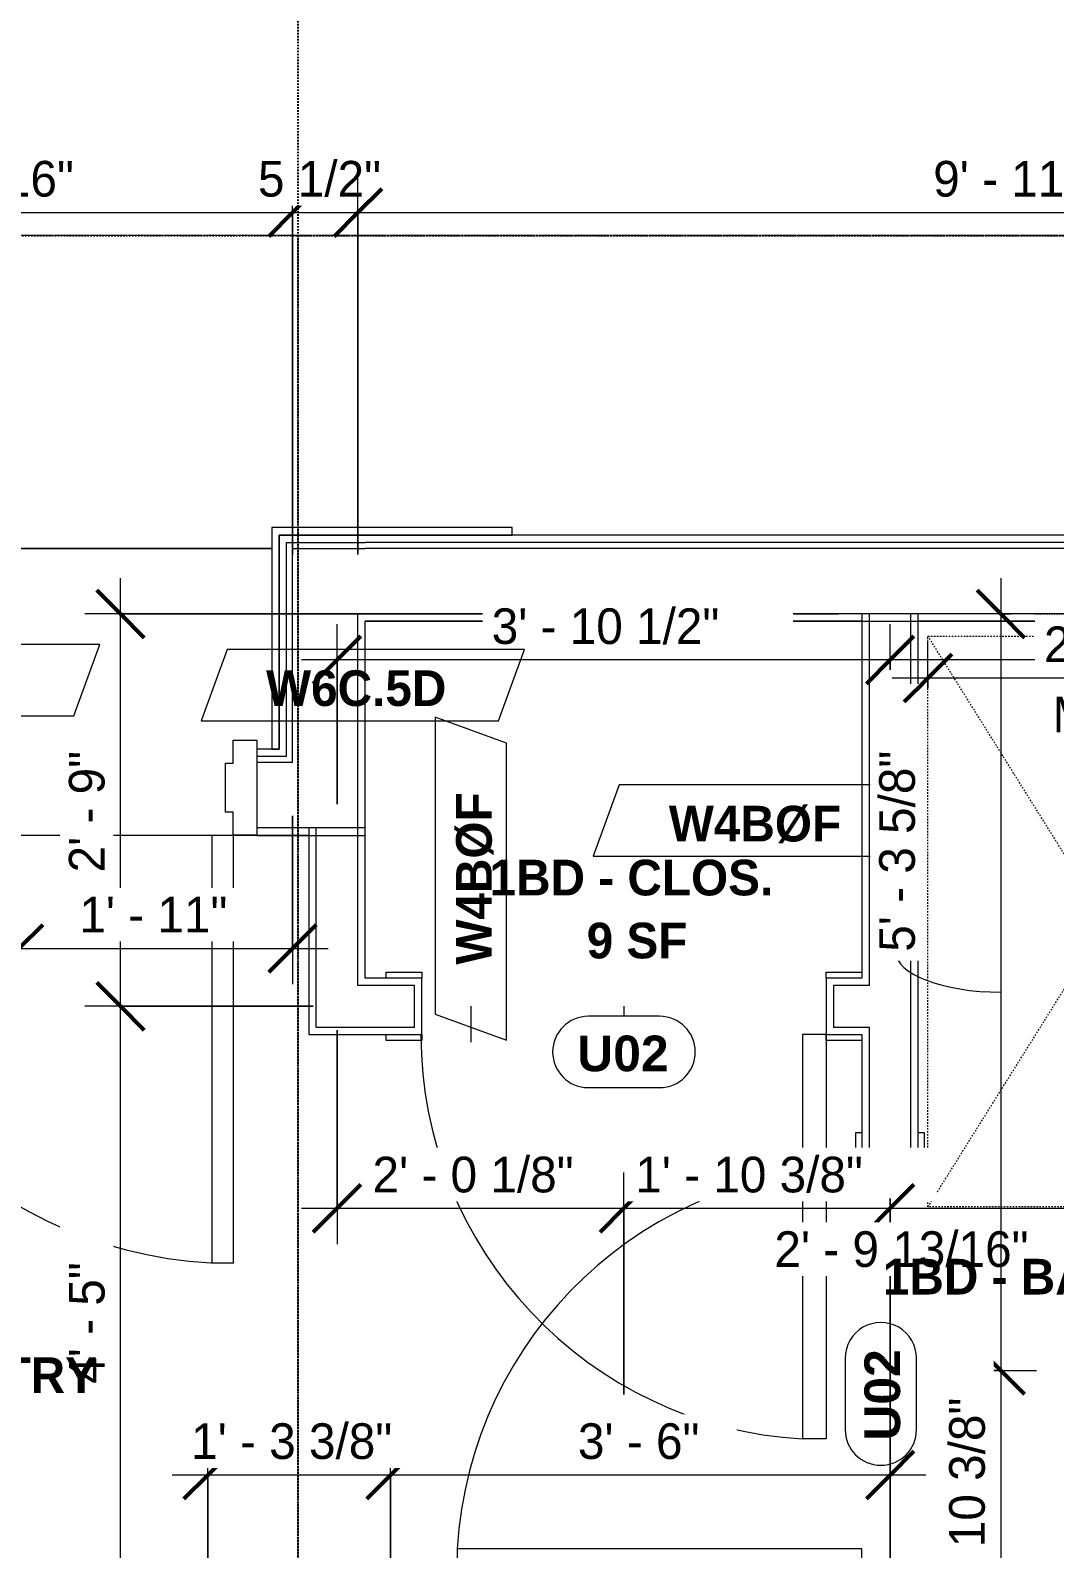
# Model space of a CAD drawing. Header units: inches. Extents: x -4058 to -1781, y 9814 to 12264.
# Drawn here: x -3065.6 to -2979.5, y 11562.6 to 11690.3 of the extents above; entities that cross this region are included whole.
import ezdxf

# ---------------------------------------------------------------- set-up
doc = ezdxf.new("R2010")
doc.units = ezdxf.units.IN
doc.header["$MEASUREMENT"] = 0
for name, pattern in [('Aligning Line 1_8_', [0.25, 0.125, -0.125]), ('Dash', [0.25, 0.125, -0.125]), ('Dash 3_32_', [0.1875, 0.09375, -0.09375]), ('Dash_2_', [0.25, 0.125, -0.125])]:
    doc.linetypes.add(name, pattern=pattern)
for name, color, linetype, lineweight in [('0-1', 7, 'Continuous', 5), ('0-3', 8, 'Continuous', 9), ('A-ANNO-DIMS', 211, 'Continuous', 9), ('A-ANNO-DIMS-32', 211, 'Continuous', 9), ('A-AREA-IDEN', 2, 'Continuous', 9), ('A-DETL-1', 90, 'Dash 3_32_', 9), ('A-DOOR-1', 7, 'Continuous', 9), ('A-DOOR-2', 31, 'Continuous', 9), ('A-DOOR-FRAM-1', 7, 'Continuous', 9), ('A-DOOR-IDEN', 31, 'Continuous', 9), ('A-FLOR-1', 7, 'Continuous', 9), ('A-FLOR-2', 192, 'Continuous', 9), ('A-GENM', 5, 'Continuous', 9), ('A-GENM-2', 147, 'Dash', 9), ('A-WALL-1', 7, 'Continuous', 9), ('A-WALL-2', 113, 'Continuous', 9), ('A-WALL-IDEN', 211, 'Continuous', 9), ('G-ANNO-SYMB', 111, 'Aligning Line 1_8_', 9), ('I-WALL-3', 7, 'Continuous', 9)]:
    doc.layers.add(name, color=color, linetype=linetype, lineweight=lineweight)
doc.layers.add('0-4', color=250, linetype='Dash_2_')
doc.styles.add('Arial_B', font='arialbd.ttf', dxfattribs={"height": 3})
doc.styles.add('Century Gothic', font='ufonts.com_century-gothic.ttf', dxfattribs={"height": 3})
doc.styles.add('Century Gothic_B', font='GOTHICB.TTF', dxfattribs={"height": 3})
doc.dimstyles.new('THE_DIMENSION_STRING', dxfattribs={"dimscale": 12, "dimtxt": 3.132505, "dimasz": 0.333333, "dimexe": 0.25, "dimexo": 0.166667, "dimgap": 0.041667, "dimtad": 1, "dimdec": 4, "dimrnd": 0.0625, "dimzin": 3, "dimdsep": 46, "dimlunit": 4, "dimtxsty": 'Century Gothic', "dimblk1": 'OBLIQUE', "dimblk2": 'OBLIQUE', "dimsah": 1, "dimcen": 0.09, "dimdle": 0.25, "dimazin": 0, "dimtfac": 1, "dimtdec": 4, "dimtix": 1, "dimtmove": 0, "dimatfit": 3, "dimfxl": 1, "dimtvp": 1, "dimtfill": 1, "dimfrac": 2, "dimtolj": 1, "dimtzin": 0, "dimarcsym": 2})
doc.dimstyles.new('THE_DIMENSION_STRING_1', dxfattribs={"dimscale": 12, "dimtxt": 3.132505, "dimasz": 0.333333, "dimexe": 0.25, "dimexo": 0.166667, "dimgap": 0.041667, "dimtad": 1, "dimdec": 4, "dimrnd": 0.0625, "dimzin": 3, "dimdsep": 46, "dimlunit": 4, "dimtxsty": 'Century Gothic', "dimblk1": 'OBLIQUE', "dimblk2": 'OBLIQUE', "dimsah": 1, "dimcen": 0.09, "dimdle": 0.25, "dimazin": 0, "dimtfac": 1, "dimtdec": 4, "dimtix": 1, "dimtmove": 1, "dimatfit": 3, "dimfxl": 1, "dimtvp": 1, "dimtfill": 1, "dimfrac": 2, "dimtolj": 1, "dimtzin": 0, "dimarcsym": 2})
doc.dimstyles.new('THE_DIMENSION_STRING_2', dxfattribs={"dimscale": 12, "dimtxt": 3.132505, "dimasz": 0.333333, "dimexe": 0.25, "dimexo": 0.166667, "dimgap": 0.041667, "dimtad": 1, "dimdec": 4, "dimrnd": 0.0625, "dimzin": 3, "dimdsep": 46, "dimlunit": 4, "dimtxsty": 'Century Gothic', "dimblk1": 'OBLIQUE', "dimblk2": 'OBLIQUE', "dimsah": 1, "dimcen": 0.09, "dimdle": 0.25, "dimazin": 0, "dimtfac": 1, "dimtdec": 4, "dimtix": 1, "dimtmove": 0, "dimatfit": 3, "dimfxl": 1, "dimtvp": 1, "dimtfill": 1, "dimfrac": 2, "dimtolj": 1, "dimtzin": 0, "dimarcsym": 2})
doc.dimstyles.new('THE_DIMENSION_STRING_3', dxfattribs={"dimscale": 12, "dimtxt": 3.132505, "dimasz": 0.333333, "dimexe": 0.25, "dimexo": 0.166667, "dimgap": 0.041667, "dimtad": 1, "dimdec": 4, "dimrnd": 0.0625, "dimzin": 3, "dimdsep": 46, "dimlunit": 4, "dimtxsty": 'Century Gothic', "dimblk1": 'OBLIQUE', "dimblk2": 'OBLIQUE', "dimsah": 1, "dimcen": 0.09, "dimdle": 0.25, "dimazin": 0, "dimtfac": 1, "dimtdec": 4, "dimtix": 1, "dimtmove": 0, "dimatfit": 3, "dimfxl": 1, "dimtvp": 1, "dimtfill": 1, "dimfrac": 2, "dimtolj": 1, "dimtzin": 0, "dimarcsym": 2})
doc.dimstyles.new('THE_DIMENSION_STRING_4', dxfattribs={"dimscale": 12, "dimtxt": 3.132505, "dimasz": 0.333333, "dimexe": 0.25, "dimexo": 0.166667, "dimgap": 0.041667, "dimtad": 1, "dimdec": 4, "dimrnd": 0.0625, "dimzin": 3, "dimdsep": 46, "dimlunit": 4, "dimtxsty": 'Century Gothic', "dimblk1": 'OBLIQUE', "dimblk2": 'OBLIQUE', "dimsah": 1, "dimcen": 0.09, "dimdle": 0.25, "dimazin": 0, "dimtfac": 1, "dimtdec": 4, "dimtix": 1, "dimtmove": 0, "dimatfit": 3, "dimfxl": 1, "dimtvp": 1, "dimtfill": 1, "dimfrac": 2, "dimtolj": 1, "dimtzin": 0, "dimarcsym": 2})
doc.dimstyles.new('THE_DIMENSION_STRING_5', dxfattribs={"dimscale": 12, "dimtxt": 3.132505, "dimasz": 0.333333, "dimexe": 0.25, "dimexo": 0.166667, "dimgap": 0.041667, "dimtad": 1, "dimdec": 4, "dimrnd": 0.0625, "dimzin": 3, "dimdsep": 46, "dimlunit": 4, "dimtxsty": 'Century Gothic', "dimblk1": 'OBLIQUE', "dimblk2": 'OBLIQUE', "dimsah": 1, "dimcen": 0.09, "dimdle": 0.25, "dimazin": 0, "dimtfac": 1, "dimtdec": 4, "dimtix": 1, "dimtmove": 0, "dimatfit": 3, "dimfxl": 1, "dimtvp": 1, "dimtfill": 1, "dimfrac": 2, "dimtolj": 1, "dimtzin": 0, "dimarcsym": 2})

# ---------------------------------------------------------------- blocks, each defined once
blk = doc.blocks.new('CTR - 1st Phase - Shell_rvt-1-UNIT PLANS - 2ND FLOOR')
at = {"layer": 'A-FLOR-1'}
for p, q in [((-3045.32, 11646.74), (-3101.24, 11646.74)), ((-3101.24, 11646.74), (-3045.32, 11646.74))]:
    blk.add_line(p, q, dxfattribs=at)
blk = doc.blocks.new('HOLLOW METAL - UNIT DOOR-2191977-UNIT PLANS - 2ND FLOOR')
at = {"layer": 'A-DOOR-1'}
for p, q in [((16.25, -3.875), (18, -3.875)), ((16.25, -39.875), (16.25, -3.875)), ((18, -3.875), (18, -39.875)), ((18, -39.875), (16.25, -39.875))]:
    blk.add_line(p, q, dxfattribs=at)
blk.add_arc((18, -3.875), 36, 180, 270, dxfattribs=at)
at = {"layer": 'A-DOOR-FRAM-1'}
for p, q in [((-20, 4.125), (-18, 4.125)), ((-20, -3.875), (-20, 4.125)), ((-18, 4.125), (-18, 2.1875)), ((18, 4.125), (20, 4.125)), ((18, 2.1875), (18, 4.125)), ((20, 4.125), (20, -3.875)), ((-18, 2.1875), (-17.375, 2.1875)), ((-17.375, 2.1875), (-17.375, -1.9375)), ((17.375, 2.1875), (18, 2.1875)), ((17.375, -1.9375), (17.375, 2.1875)), ((-18, -1.9375), (-18, -3.875)), ((-17.375, -1.9375), (-18, -1.9375)), ((18, -1.9375), (17.375, -1.9375)), ((18, -3.875), (18, -1.9375)), ((-18, -3.875), (-20, -3.875)), ((20, -3.875), (18, -3.875))]:
    blk.add_line(p, q, dxfattribs=at)
blk = doc.blocks.new('CTR - 1st Phase - Common Walls_rvt-1-UNIT PLANS - 2ND FLOOR')
at = {"layer": 'A-WALL-1'}
for p, q in [((-3044.07, 11647.24), (-3043.57, 11647.24)), ((-3044.07, 11629.24), (-3044.07, 11647.24)), ((-3043.57, 11647.24), (-3037.45, 11647.24)), ((-3043.57, 11646.74), (-3038.07, 11646.74)), ((-3043.57, 11628.74), (-3043.57, 11646.74)), ((-3038.07, 11646.74), (-3037.45, 11646.74)), ((-2784.7, 11647.24), (-3037.45, 11647.24)), ((-2784.7, 11646.74), (-3037.45, 11646.74)), ((-3038.07, 11641.24), (-3037.45, 11641.24)), ((-3038.07, 11623.24), (-3038.07, 11641.24)), ((-2920.14, 11641.24), (-3037.45, 11641.24)), ((-3044.7, 11629.24), (-3046.57, 11629.24)), ((-3044.07, 11629.24), (-3044.7, 11629.24)), ((-3044.7, 11628.74), (-3046.57, 11628.74)), ((-3044.07, 11628.74), (-3044.7, 11628.74)), ((-3043.57, 11628.74), (-3044.07, 11628.74)), ((-3044.7, 11623.24), (-3046.57, 11623.24)), ((-3043.57, 11623.24), (-3044.7, 11623.24)), ((-3038.07, 11623.24), (-3043.57, 11623.24))]:
    blk.add_line(p, q, dxfattribs=at)
at = {"layer": 'I-WALL-3'}
for p, q in [((-3045.32, 11648.49), (-3045.32, 11629.86)), ((-3044.7, 11648.49), (-3045.32, 11648.49)), ((-3025.11, 11648.49), (-3044.7, 11648.49)), ((-3025.11, 11647.86), (-3025.11, 11648.49)), ((-3044.7, 11647.86), (-3044.7, 11629.86)), ((-3044.07, 11647.86), (-3044.7, 11647.86)), ((-3044.7, 11647.86), (-3025.11, 11647.86)), ((-3044.7, 11629.86), (-3044.7, 11647.86)), ((-3037.45, 11647.86), (-3044.07, 11647.86)), ((-2784.7, 11647.86), (-3037.45, 11647.86)), ((-3037.45, 11640.61), (-2920.76, 11640.61)), ((-3037.45, 11622.61), (-3037.45, 11640.61)), ((-3044.7, 11629.86), (-3046.57, 11629.86)), ((-3045.32, 11629.86), (-3044.7, 11629.86)), ((-3046.57, 11622.61), (-3044.7, 11622.61)), ((-3044.7, 11622.61), (-3038.07, 11622.61)), ((-3038.07, 11622.61), (-3037.45, 11622.61))]:
    blk.add_line(p, q, dxfattribs=at)
at = {"layer": '0-3'}
blk.add_blockref('HOLLOW METAL - UNIT DOOR-2191977-UNIT PLANS - 2ND FLOOR', (-3066.57, 11626.49), dxfattribs=at)
blk = doc.blocks.new('SWING - SINGLE - FLUSH - SWING - FLUSH - 2-10 x 6-8 - PRIVACY-4202132-UNIT PLANS - 2ND FLOOR')
at = {"layer": 'A-DOOR-2'}
for p, q in [((-20, 2.37), (-20, 2.87)), ((-20, 2.87), (-17, 2.87)), ((-17, 2.87), (-17, 2.37)), ((17, 2.37), (17, 2.87)), ((17, 2.87), (20, 2.87)), ((20, 2.87), (20, 2.37)), ((-17, 2.37), (-20, 2.37)), ((20, 2.37), (17, 2.37)), ((-20, -2.38), (-17, -2.38)), ((-20, -2.88), (-20, -2.38)), ((-17, -2.38), (-17, -2.88)), ((15, -2.38), (15, -36.38)), ((17, -2.38), (15, -2.38)), ((17, -2.38), (17, -36.38)), ((17, -2.38), (20, -2.38)), ((17, -2.88), (17, -2.38)), ((20, -2.38), (20, -2.88)), ((-17, -2.88), (-20, -2.88)), ((20, -2.88), (17, -2.88)), ((17, -36.38), (15, -36.38))]:
    blk.add_line(p, q, dxfattribs=at)
blk.add_arc((17, -2.38), 34.07, 180, 266.6343, dxfattribs=at)
blk = doc.blocks.new('SWING - SINGLE - FLUSH - SWING - FLUSH - 2-10 x 6-8 - PRIVACY-4202130-UNIT PLANS - 2ND FLOOR')
at = {"layer": 'A-DOOR-2'}
for p, q in [((-20, 2.37), (-20, 2.87)), ((-20, 2.87), (-17, 2.87)), ((-17, 2.87), (-17, 2.37)), ((17, 2.37), (17, 2.87)), ((17, 2.87), (20, 2.87)), ((20, 2.87), (20, 2.37)), ((-17, 2.37), (-20, 2.37)), ((20, 2.37), (17, 2.37)), ((-20, -2.38), (-17, -2.38)), ((-20, -2.88), (-20, -2.38)), ((-17, -2.38), (-17, -2.88)), ((15, -2.38), (15, -36.38)), ((17, -2.38), (15, -2.38)), ((17, -2.38), (17, -36.38)), ((17, -2.38), (20, -2.38)), ((17, -2.88), (17, -2.38)), ((20, -2.38), (20, -2.88)), ((-17, -2.88), (-20, -2.88)), ((20, -2.88), (17, -2.88)), ((17, -36.38), (15, -36.38))]:
    blk.add_line(p, q, dxfattribs=at)
blk.add_arc((17, -2.38), 34.07, 180, 266.6343, dxfattribs=at)
blk = doc.blocks.new('ADA Clearances - 30_x48_-V39-UNIT PLANS - 2ND FLOOR')
at = {"layer": 'A-GENM-2'}
for p, q in [((15, 24), (-15, -24)), ((-15, 24), (15, -24)), ((-15, 17.37), (-15, 24)), ((-15, 24), (15, 24)), ((15, 24), (15, -24)), ((-15, -24), (-15, 13)), ((15, -24), (-15, -24))]:
    blk.add_line(p, q, dxfattribs=at)
blk = doc.blocks.new('DIMBLOCK185-UNIT PLANS - 2ND FLOOR')
at = {"layer": 'A-ANNO-DIMS-32', "lineweight": 50}
for p, q in [((-3058.03, 11608.23), (-3060.03, 11610.23)), ((-3058.03, 11608.23), (-3056.03, 11606.23)), ((-3058.03, 11555.23), (-3060.03, 11557.23)), ((-3058.03, 11555.23), (-3056.03, 11553.23))]:
    blk.add_line(p, q, dxfattribs=at)
at = {"layer": 'A-ANNO-DIMS-32'}
for p, q in [((-3041.82, 11608.23), (-3061.03, 11608.23)), ((-3058.03, 11555.23), (-3058.03, 11608.23)), ((-3058.03, 11608.23), (-3041.82, 11608.23)), ((-3052.7, 11555.23), (-3061.03, 11555.23)), ((-3058.03, 11555.23), (-3052.7, 11555.23))]:
    blk.add_line(p, q, dxfattribs=at)
at = {"layer": 'A-ANNO-DIMS-32', "color": 0, "insert": (-3062.37, 11576.49), "char_height": 3, "width": 12.5897, "attachment_point": 1, "rotation": 90, "line_spacing_factor": 0.984502, "style": 'Century Gothic', "bg_fill": 3, "box_fill_scale": 1.25, "bg_fill_color": 256, "bg_fill_true_color": 13158600, "bg_fill_transparency": 0}
blk.add_mtext('4\' - 5"', dxfattribs=at)
blk = doc.blocks.new('_Oblique')
at = {"color": 0, "linetype": 'ByBlock', "lineweight": -2}
blk.add_line((-0.5, -0.5), (0.5, 0.5), dxfattribs=at)
blk = doc.blocks.new('DIMBLOCK186-UNIT PLANS - 2ND FLOOR')
at = {"layer": 'A-ANNO-DIMS-32'}
for p, q in [((-3058.03, 11608.23), (-3058.03, 11644.23)), ((-2997.7, 11641.23), (-3061.03, 11641.23)), ((-3058.03, 11641.23), (-2997.7, 11641.23)), ((-3041.82, 11608.23), (-3061.03, 11608.23)), ((-3058.03, 11608.23), (-3041.82, 11608.23))]:
    blk.add_line(p, q, dxfattribs=at)
at = {"layer": 'A-ANNO-DIMS-32', "lineweight": 50}
for p, q in [((-3058.03, 11641.23), (-3060.03, 11643.23)), ((-3058.03, 11641.23), (-3056.03, 11639.23)), ((-3058.03, 11608.23), (-3060.03, 11610.23)), ((-3058.03, 11608.23), (-3056.03, 11606.23))]:
    blk.add_line(p, q, dxfattribs=at)
at = {"layer": 'A-ANNO-DIMS-32', "color": 0, "insert": (-3062.37, 11619.49), "char_height": 3, "width": 12.5897, "attachment_point": 1, "rotation": 90, "line_spacing_factor": 0.984502, "style": 'Century Gothic', "bg_fill": 3, "box_fill_scale": 1.25, "bg_fill_color": 256, "bg_fill_true_color": 13158600, "bg_fill_transparency": 0}
blk.add_mtext('2\' - 9"', dxfattribs=at)
blk = doc.blocks.new('DIMBLOCK187-UNIT PLANS - 2ND FLOOR')
at = {"layer": 'A-ANNO-DIMS-32'}
for p, q in [((-3035.32, 11557.23), (-3035.32, 11571.81)), ((-2993.32, 11567.98), (-2993.32, 11571.81)), ((-2990.32, 11568.81), (-3035.32, 11568.81)), ((-3035.32, 11568.81), (-3035.32, 11557.23)), ((-2993.32, 11568.81), (-2993.32, 11567.98))]:
    blk.add_line(p, q, dxfattribs=at)
at = {"layer": 'A-ANNO-DIMS-32', "lineweight": 50}
for p, q in [((-3035.32, 11568.81), (-3033.32, 11570.81)), ((-2993.32, 11568.81), (-2991.32, 11570.81)), ((-3035.32, 11568.81), (-3037.32, 11566.81)), ((-2993.32, 11568.81), (-2995.32, 11566.81))]:
    blk.add_line(p, q, dxfattribs=at)
at = {"layer": 'A-ANNO-DIMS-32', "color": 0, "insert": (-3019.57, 11573.16), "char_height": 3, "width": 12.5897, "attachment_point": 1, "line_spacing_factor": 0.984502, "style": 'Century Gothic', "bg_fill": 3, "box_fill_scale": 1.25, "bg_fill_color": 256, "bg_fill_true_color": 13158600, "bg_fill_transparency": 0}
blk.add_mtext('3\' - 6"', dxfattribs=at)
blk = doc.blocks.new('DIMBLOCK188-UNIT PLANS - 2ND FLOOR')
at = {"layer": 'A-ANNO-DIMS-32'}
for p, q in [((-3050.7, 11559.61), (-3050.7, 11571.81)), ((-3035.32, 11557.23), (-3035.32, 11571.81)), ((-3035.32, 11568.81), (-3053.7, 11568.81)), ((-3050.7, 11568.81), (-3050.7, 11559.61)), ((-3035.32, 11568.81), (-3035.32, 11557.23))]:
    blk.add_line(p, q, dxfattribs=at)
at = {"layer": 'A-ANNO-DIMS-32', "lineweight": 50}
for p, q in [((-3050.7, 11568.81), (-3048.7, 11570.81)), ((-3035.32, 11568.81), (-3033.32, 11570.81)), ((-3050.7, 11568.81), (-3052.7, 11566.81)), ((-3035.32, 11568.81), (-3037.32, 11566.81))]:
    blk.add_line(p, q, dxfattribs=at)
at = {"layer": 'A-ANNO-DIMS-32', "color": 0, "insert": (-3052.09, 11573.16), "char_height": 3, "width": 21.7784, "attachment_point": 1, "line_spacing_factor": 0.984502, "style": 'Century Gothic', "bg_fill": 3, "box_fill_scale": 1.25, "bg_fill_color": 256, "bg_fill_true_color": 13158600, "bg_fill_transparency": 0}
blk.add_mtext('1\' - 3 3/8"', dxfattribs=at)
blk = doc.blocks.new('DIMBLOCK189-UNIT PLANS - 2ND FLOOR')
at = {"layer": 'A-ANNO-DIMS-32'}
for p, q in [((-2993.32, 11636.53), (-2993.32, 11640.36)), ((-2916.32, 11518.23), (-2916.32, 11640.36)), ((-2913.32, 11637.36), (-2993.32, 11637.36)), ((-2993.32, 11637.36), (-2993.32, 11636.53)), ((-2916.32, 11637.36), (-2916.32, 11518.23))]:
    blk.add_line(p, q, dxfattribs=at)
at = {"layer": 'A-ANNO-DIMS-32', "lineweight": 50}
for p, q in [((-2993.32, 11637.36), (-2991.32, 11639.36)), ((-2916.32, 11637.36), (-2914.32, 11639.36)), ((-2993.32, 11637.36), (-2995.32, 11635.36)), ((-2916.32, 11637.36), (-2918.32, 11635.36))]:
    blk.add_line(p, q, dxfattribs=at)
at = {"layer": 'A-ANNO-DIMS-32', "color": 0, "insert": (-2960.07, 11641.7), "char_height": 3, "width": 12.5897, "attachment_point": 1, "line_spacing_factor": 0.984502, "style": 'Century Gothic', "bg_fill": 3, "box_fill_scale": 1.25, "bg_fill_color": 256, "bg_fill_true_color": 13158600, "bg_fill_transparency": 0}
blk.add_mtext('6\' - 5"', dxfattribs=at)
blk = doc.blocks.new('DIMBLOCK190-UNIT PLANS - 2ND FLOOR')
at = {"layer": 'A-ANNO-DIMS-32'}
for p, q in [((-3039.82, 11625.23), (-3039.82, 11640.36)), ((-2993.32, 11636.53), (-2993.32, 11640.36)), ((-2993.32, 11637.36), (-3042.82, 11637.36)), ((-3039.82, 11637.36), (-3039.82, 11625.23)), ((-2993.32, 11637.36), (-2993.32, 11636.53))]:
    blk.add_line(p, q, dxfattribs=at)
at = {"layer": 'A-ANNO-DIMS-32', "lineweight": 50}
for p, q in [((-3039.82, 11637.36), (-3037.82, 11639.36)), ((-2993.32, 11637.36), (-2991.32, 11639.36)), ((-3039.82, 11637.36), (-3041.82, 11635.36)), ((-2993.32, 11637.36), (-2995.32, 11635.36))]:
    blk.add_line(p, q, dxfattribs=at)
at = {"layer": 'A-ANNO-DIMS-32', "color": 0, "insert": (-3026.82, 11641.7), "char_height": 3, "width": 24.5827, "attachment_point": 1, "line_spacing_factor": 0.984502, "style": 'Century Gothic', "bg_fill": 3, "box_fill_scale": 1.25, "bg_fill_color": 256, "bg_fill_true_color": 13158600, "bg_fill_transparency": 0}
blk.add_mtext('3\' - 10 1/2"', dxfattribs=at)
blk = doc.blocks.new('Wall Tag - Arch Wall-3956453-UNIT PLANS - 2ND FLOOR')
at = {"layer": 'A-WALL-IDEN'}
for p, q in [((-0.3561, 0.0937), (-0.4244, -0.0937)), ((0.4244, 0.0937), (-0.3561, 0.0937)), ((0.3561, -0.0937), (0.4244, 0.0937)), ((-0.4244, -0.0937), (0.3561, -0.0937))]:
    blk.add_line(p, q, dxfattribs=at)
blk = doc.blocks.new('DIMBLOCK307-UNIT PLANS - 2ND FLOOR')
at = {"layer": 'A-ANNO-DIMS-32'}
for p, q in [((-3039.82, 11606.23), (-3039.82, 11588.24)), ((-3039.82, 11591.24), (-3039.82, 11606.23)), ((-3015.7, 11575.59), (-3015.7, 11594.24)), ((-3042.82, 11591.24), (-3015.7, 11591.24)), ((-3015.7, 11591.24), (-3015.7, 11575.59))]:
    blk.add_line(p, q, dxfattribs=at)
at = {"layer": 'A-ANNO-DIMS-32', "lineweight": 50}
for p, q in [((-3039.82, 11591.24), (-3037.82, 11593.24)), ((-3015.7, 11591.24), (-3013.7, 11593.24)), ((-3039.82, 11591.24), (-3041.82, 11589.24)), ((-3015.7, 11591.24), (-3017.7, 11589.24))]:
    blk.add_line(p, q, dxfattribs=at)
at = {"layer": 'A-ANNO-DIMS-32', "color": 0, "insert": (-3036.84, 11595.58), "char_height": 3, "width": 21.7784, "attachment_point": 1, "line_spacing_factor": 0.984502, "style": 'Century Gothic', "bg_fill": 3, "box_fill_scale": 1.25, "bg_fill_color": 256, "bg_fill_true_color": 13158600, "bg_fill_transparency": 0}
blk.add_mtext('2\' - 0 1/8"', dxfattribs=at)
blk = doc.blocks.new('DIMBLOCK308-UNIT PLANS - 2ND FLOOR')
at = {"layer": 'A-ANNO-DIMS-32'}
for p, q in [((-3015.7, 11575.59), (-3015.7, 11594.24)), ((-2993.32, 11592.06), (-2993.32, 11588.24)), ((-2993.32, 11591.24), (-2993.32, 11592.06)), ((-3015.7, 11591.24), (-2993.32, 11591.24)), ((-3015.7, 11591.24), (-3015.7, 11575.59))]:
    blk.add_line(p, q, dxfattribs=at)
at = {"layer": 'A-ANNO-DIMS-32', "lineweight": 50}
for p, q in [((-3015.7, 11591.24), (-3013.7, 11593.24)), ((-2993.32, 11591.24), (-2991.32, 11593.24)), ((-3015.7, 11591.24), (-3017.7, 11589.24)), ((-2993.32, 11591.24), (-2995.32, 11589.24))]:
    blk.add_line(p, q, dxfattribs=at)
at = {"layer": 'A-ANNO-DIMS-32', "color": 0, "insert": (-3014.75, 11595.58), "char_height": 3, "width": 24.5827, "attachment_point": 1, "line_spacing_factor": 0.984502, "style": 'Century Gothic', "bg_fill": 3, "box_fill_scale": 1.25, "bg_fill_color": 256, "bg_fill_true_color": 13158600, "bg_fill_transparency": 0}
blk.add_mtext('1\' - 10 3/8"', dxfattribs=at)
blk = doc.blocks.new('DIMBLOCK309-UNIT PLANS - 2ND FLOOR')
at = {"layer": 'A-ANNO-DIMS-32'}
for p, q in [((-2959.51, 11599.34), (-2959.51, 11588.24)), ((-2959.51, 11591.24), (-2959.51, 11599.34)), ((-2993.32, 11592.06), (-2993.32, 11588.24)), ((-2993.32, 11591.24), (-2993.32, 11592.06)), ((-2993.32, 11591.24), (-2959.51, 11591.24))]:
    blk.add_line(p, q, dxfattribs=at)
at = {"layer": 'A-ANNO-DIMS-32', "lineweight": 50}
for p, q in [((-2993.32, 11591.24), (-2991.32, 11593.24)), ((-2959.51, 11591.24), (-2957.51, 11593.24)), ((-2993.32, 11591.24), (-2995.32, 11589.24)), ((-2959.51, 11591.24), (-2961.51, 11589.24))]:
    blk.add_line(p, q, dxfattribs=at)
at = {"layer": 'A-ANNO-DIMS-32'}
blk.add_ellipse((-2980.22, 11591.24), major_axis=(3.81, 0), ratio=0.869216, start_param=4.712389, end_param=6.283185, dxfattribs=at)
at = {"layer": 'A-ANNO-DIMS-32', "color": 0, "insert": (-3003.05, 11589.31), "char_height": 3, "width": 27.387, "attachment_point": 1, "line_spacing_factor": 0.984502, "style": 'Century Gothic', "bg_fill": 3, "box_fill_scale": 1.25, "bg_fill_color": 256, "bg_fill_true_color": 13158600, "bg_fill_transparency": 0}
blk.add_mtext('2\' - 9 13/16"', dxfattribs=at)
blk = doc.blocks.new('Door Tag - Type Mark-2601225-UNIT PLANS - 2ND FLOOR')
at = {"layer": 'A-DOOR-IDEN'}
for p, q in [((0.09375, 0.09375), (-0.09375, 0.09375)), ((-0.09375, -0.09375), (0.09375, -0.09375))]:
    blk.add_line(p, q, dxfattribs=at)
for centre, start, end in [((-0.09375, 0), 90, 270), ((0.09375, 0), 270, 90)]:
    blk.add_arc(centre, 0.09375, start, end, dxfattribs=at)
blk = doc.blocks.new('DIMBLOCK323-UNIT PLANS - 2ND FLOOR')
at = {"layer": 'A-ANNO-DIMS-32'}
for p, q in [((-2984.01, 11644.23), (-2984.01, 11577.61)), ((-2983.15, 11641.23), (-2987.01, 11641.23)), ((-2984.01, 11641.23), (-2983.15, 11641.23)), ((-2988.45, 11577.61), (-2981.01, 11577.61)), ((-2984.01, 11577.61), (-2988.45, 11577.61))]:
    blk.add_line(p, q, dxfattribs=at)
at = {"layer": 'A-ANNO-DIMS-32', "lineweight": 50}
for p, q in [((-2984.01, 11641.23), (-2986.01, 11643.23)), ((-2984.01, 11641.23), (-2982.01, 11639.23)), ((-2984.01, 11577.61), (-2986.01, 11579.61)), ((-2984.01, 11577.61), (-2982.01, 11575.61))]:
    blk.add_line(p, q, dxfattribs=at)
at = {"layer": 'A-ANNO-DIMS-32'}
blk.add_ellipse((-2984.01, 11612.82), major_axis=(8.84, 0), ratio=0.384677, start_param=3.141593, end_param=4.712389, dxfattribs=at)
at = {"layer": 'A-ANNO-DIMS-32', "color": 0, "insert": (-2994.24, 11612.82), "char_height": 3, "width": 21.7784, "attachment_point": 1, "rotation": 90, "line_spacing_factor": 0.984502, "style": 'Century Gothic', "bg_fill": 3, "box_fill_scale": 1.25, "bg_fill_color": 256, "bg_fill_true_color": 13158600, "bg_fill_transparency": 0}
blk.add_mtext('5\' - 3 5/8"', dxfattribs=at)
blk = doc.blocks.new('DIMBLOCK324-UNIT PLANS - 2ND FLOOR')
at = {"layer": 'A-ANNO-DIMS-32', "lineweight": 50}
for p, q in [((-2984.01, 11577.61), (-2986.01, 11579.61)), ((-2984.01, 11577.61), (-2982.01, 11575.61)), ((-2984.01, 11555.23), (-2986.01, 11557.23)), ((-2984.01, 11555.23), (-2982.01, 11553.23))]:
    blk.add_line(p, q, dxfattribs=at)
at = {"layer": 'A-ANNO-DIMS-32'}
for p, q in [((-2988.45, 11577.61), (-2981.01, 11577.61)), ((-2984.01, 11577.61), (-2988.45, 11577.61)), ((-2984.01, 11577.61), (-2984.01, 11555.23)), ((-2991.32, 11555.23), (-2981.01, 11555.23)), ((-2984.01, 11555.23), (-2991.32, 11555.23))]:
    blk.add_line(p, q, dxfattribs=at)
at = {"layer": 'A-ANNO-DIMS-32', "color": 0, "insert": (-2988.36, 11556.18), "char_height": 3, "width": 24.5827, "attachment_point": 1, "rotation": 90, "line_spacing_factor": 0.984502, "style": 'Century Gothic', "bg_fill": 3, "box_fill_scale": 1.25, "bg_fill_color": 256, "bg_fill_true_color": 13158600, "bg_fill_transparency": 0}
blk.add_mtext('1\' - 10 3/8"', dxfattribs=at)
blk = doc.blocks.new('DIMBLOCK852-UNIT PLANS - 2ND FLOOR')
at = {"layer": 'A-ANNO-DIMS-32'}
for p, q in [((-3102.36, 11646.24), (-3102.36, 11677.98)), ((-3043.57, 11646.24), (-3043.57, 11677.98)), ((-3102.36, 11674.98), (-3043.57, 11674.98)), ((-3102.36, 11674.98), (-3102.36, 11646.24)), ((-3043.57, 11674.98), (-3043.57, 11646.24))]:
    blk.add_line(p, q, dxfattribs=at)
at = {"layer": 'A-ANNO-DIMS-32', "lineweight": 50}
for p, q in [((-3102.36, 11674.98), (-3100.36, 11676.98)), ((-3043.57, 11674.98), (-3041.57, 11676.98)), ((-3102.36, 11674.98), (-3104.36, 11672.98)), ((-3043.57, 11674.98), (-3045.57, 11672.98))]:
    blk.add_line(p, q, dxfattribs=at)
at = {"layer": 'A-ANNO-DIMS-32', "color": 0, "insert": (-3085.55, 11679.33), "char_height": 3, "width": 30.1914, "attachment_point": 1, "line_spacing_factor": 0.984502, "style": 'Century Gothic', "bg_fill": 3, "box_fill_scale": 1.25, "bg_fill_color": 256, "bg_fill_true_color": 13158600, "bg_fill_transparency": 0}
blk.add_mtext('4\' - 10 13/16"', dxfattribs=at)
blk = doc.blocks.new('DIMBLOCK853-UNIT PLANS - 2ND FLOOR')
at = {"layer": 'A-ANNO-DIMS-32'}
for p, q in [((-3043.57, 11646.24), (-3043.57, 11677.98)), ((-3038.07, 11646.24), (-3038.07, 11677.98)), ((-3043.57, 11674.98), (-3038.07, 11674.98)), ((-3043.57, 11674.98), (-3043.57, 11646.24)), ((-3038.07, 11674.98), (-3038.07, 11646.24))]:
    blk.add_line(p, q, dxfattribs=at)
at = {"layer": 'A-ANNO-DIMS-32', "lineweight": 50}
for p, q in [((-3043.57, 11674.98), (-3041.57, 11676.98)), ((-3038.07, 11674.98), (-3036.07, 11676.98)), ((-3043.57, 11674.98), (-3045.57, 11672.98)), ((-3038.07, 11674.98), (-3040.07, 11672.98))]:
    blk.add_line(p, q, dxfattribs=at)
at = {"layer": 'A-ANNO-DIMS-32', "color": 0, "insert": (-3046.47, 11679.33), "char_height": 3, "width": 13.5444, "attachment_point": 1, "line_spacing_factor": 0.984502, "style": 'Century Gothic', "bg_fill": 3, "box_fill_scale": 1.25, "bg_fill_color": 256, "bg_fill_true_color": 13158600, "bg_fill_transparency": 0}
blk.add_mtext('5 1/2"', dxfattribs=at)
blk = doc.blocks.new('DIMBLOCK854-UNIT PLANS - 2ND FLOOR')
at = {"layer": 'A-ANNO-DIMS-32'}
for p, q in [((-3038.07, 11646.24), (-3038.07, 11677.98)), ((-2918.51, 11646.24), (-2918.51, 11677.98)), ((-3038.07, 11674.98), (-2918.51, 11674.98)), ((-3038.07, 11674.98), (-3038.07, 11646.24)), ((-2918.51, 11674.98), (-2918.51, 11646.24))]:
    blk.add_line(p, q, dxfattribs=at)
at = {"layer": 'A-ANNO-DIMS-32', "lineweight": 50}
for p, q in [((-3038.07, 11674.98), (-3036.07, 11676.98)), ((-2918.51, 11674.98), (-2916.51, 11676.98)), ((-3038.07, 11674.98), (-3040.07, 11672.98)), ((-2918.51, 11674.98), (-2920.51, 11672.98))]:
    blk.add_line(p, q, dxfattribs=at)
at = {"layer": 'A-ANNO-DIMS-32', "color": 0, "insert": (-2989.7, 11679.33), "char_height": 3, "width": 27.387, "attachment_point": 1, "line_spacing_factor": 0.984502, "style": 'Century Gothic', "bg_fill": 3, "box_fill_scale": 1.25, "bg_fill_color": 256, "bg_fill_true_color": 13158600, "bg_fill_transparency": 0}
blk.add_mtext('9\' - 11 9/16"', dxfattribs=at)
blk = doc.blocks.new('DIMBLOCK1088-UNIT PLANS - 2ND FLOOR')
at = {"layer": 'A-ANNO-DIMS-32'}
for p, q in [((-3043.57, 11624.24), (-3043.57, 11610.09)), ((-3043.57, 11613.09), (-3043.57, 11624.24)), ((-3066.57, 11613.92), (-3066.57, 11610.09)), ((-3066.57, 11613.09), (-3066.57, 11613.92)), ((-3069.57, 11613.09), (-3040.57, 11613.09))]:
    blk.add_line(p, q, dxfattribs=at)
at = {"layer": 'A-ANNO-DIMS-32', "lineweight": 50}
for p, q in [((-3066.57, 11613.09), (-3064.57, 11615.09)), ((-3043.57, 11613.09), (-3041.57, 11615.09)), ((-3066.57, 11613.09), (-3068.57, 11611.09)), ((-3043.57, 11613.09), (-3045.57, 11611.09))]:
    blk.add_line(p, q, dxfattribs=at)
at = {"layer": 'A-ANNO-DIMS-32', "color": 0, "insert": (-3061.49, 11617.44), "char_height": 3, "width": 15.394, "attachment_point": 1, "line_spacing_factor": 0.984502, "style": 'Century Gothic', "bg_fill": 3, "box_fill_scale": 1.25, "bg_fill_color": 256, "bg_fill_true_color": 13158600, "bg_fill_transparency": 0}
blk.add_mtext('1\' - 11"', dxfattribs=at)
blk = doc.blocks.new('DIMBLOCK1244-UNIT PLANS - 2ND FLOOR')
at = {"layer": 'A-ANNO-DIMS-32'}
for p, q in [((-2990.14, 11635.01), (-2990.14, 11638.84)), ((-2960.14, 11635.01), (-2960.14, 11638.84)), ((-2957.14, 11635.84), (-2993.14, 11635.84)), ((-2990.14, 11635.84), (-2990.14, 11635.01)), ((-2960.14, 11635.84), (-2960.14, 11635.01))]:
    blk.add_line(p, q, dxfattribs=at)
at = {"layer": 'A-ANNO-DIMS-32', "lineweight": 50}
for p, q in [((-2990.14, 11635.84), (-2988.14, 11637.84)), ((-2960.14, 11635.84), (-2958.14, 11637.84)), ((-2990.14, 11635.84), (-2992.14, 11633.84)), ((-2960.14, 11635.84), (-2962.14, 11633.84))]:
    blk.add_line(p, q, dxfattribs=at)
at = {"layer": 'A-ANNO-DIMS-32', "color": 0, "insert": (-2979.66, 11634.26), "char_height": 3, "width": 10.8594, "attachment_point": 1, "line_spacing_factor": 0.984502, "style": 'Century Gothic', "bg_fill": 3, "box_fill_scale": 1.25, "bg_fill_color": 256, "bg_fill_true_color": 13158600, "bg_fill_transparency": 0}
blk.add_mtext('MIN.', dxfattribs=at)
at = {"layer": 'A-ANNO-DIMS-32', "color": 0, "insert": (-2980.38, 11640.18), "char_height": 3, "width": 12.5897, "attachment_point": 1, "line_spacing_factor": 0.984502, "style": 'Century Gothic', "bg_fill": 3, "box_fill_scale": 1.25, "bg_fill_color": 256, "bg_fill_true_color": 13158600, "bg_fill_transparency": 0}
blk.add_mtext('2\' - 6"', dxfattribs=at)

msp = doc.modelspace()

# ---------------------------------------------------------------- linework, layer by layer
at = {"layer": 'A-DETL-1'}
msp.add_line((-2981.15259, 11641.23481), (-2968.15259, 11641.23481), dxfattribs=at)
at = {"layer": 'A-FLOR-2'}
for p, q in [((-2995.69874, 11640.60981), (-3037.4489, 11640.60981)), ((-2959.51124, 11640.60981), (-2990.94874, 11640.60981)), ((-3050.32374, 11622.60981), (-3105.98624, 11622.60981)), ((-3042.19874, 11622.60981), (-3048.57374, 11622.60981)), ((-2993.32374, 11560.60981), (-2993.32374, 11594.60981)), ((-2993.32374, 11594.60981), (-2993.32374, 11560.60981))]:
    msp.add_line(p, q, dxfattribs=at)
at = {"layer": 'A-WALL-2'}
for p, q in [((-2995.69874, 11641.23481), (-2995.69874, 11610.60981)), ((-2990.94874, 11641.23481), (-2995.69874, 11641.23481)), ((-2995.07374, 11641.23481), (-2995.07374, 11609.98481)), ((-2991.57374, 11595.23481), (-2991.57374, 11641.23481)), ((-2990.94874, 11594.60981), (-2990.94874, 11641.23481)), ((-3042.19874, 11623.23481), (-3042.19874, 11605.85981)), ((-3037.44874, 11623.23481), (-3042.19874, 11623.23481)), ((-3041.57374, 11606.48481), (-3041.57374, 11623.23481)), ((-3038.07374, 11609.98481), (-3038.07374, 11623.23481)), ((-3037.44874, 11610.60981), (-3037.44874, 11623.23481)), ((-3033.32374, 11609.98481), (-3038.07374, 11609.98481)), ((-3032.69874, 11610.60981), (-3037.44874, 11610.60981)), ((-3033.32374, 11606.48481), (-3033.32374, 11609.98481)), ((-3032.69874, 11605.85981), (-3032.69874, 11610.60981)), ((-2995.69874, 11610.60981), (-2998.69874, 11610.60981)), ((-2998.69874, 11610.60981), (-2998.69874, 11605.85981)), ((-2998.07374, 11609.98481), (-2998.07374, 11606.48481)), ((-2995.07374, 11609.98481), (-2998.07374, 11609.98481)), ((-3042.19874, 11605.85981), (-3032.69874, 11605.85981)), ((-3041.57374, 11606.48481), (-3033.32374, 11606.48481)), ((-2998.69874, 11605.85981), (-2995.69874, 11605.85981)), ((-2998.07374, 11606.48481), (-2995.07374, 11606.48481)), ((-2995.69874, 11605.85981), (-2995.69874, 11594.60981)), ((-2995.07374, 11606.48481), (-2995.07374, 11595.23481)), ((-2995.69874, 11594.60981), (-2990.94874, 11594.60981)), ((-2995.07374, 11595.23481), (-2991.57374, 11595.23481))]:
    msp.add_line(p, q, dxfattribs=at)
at = {"layer": 'G-ANNO-SYMB'}
for p, q in [((-3043.10454, 11241.7211), (-3043.10454, 12122.87596)), ((-2851.7738, 11673.06109), (-3939.55451, 11673.06109)), ((-3043.10454, 10791.90447), (-3043.10454, 11673.0624)), ((-1939.7738, 11673.0624), (-3043.10454, 11673.0624))]:
    msp.add_line(p, q, dxfattribs=at)

# ---------------------------------------------------------------- block references
at = {"layer": '0-1'}
for name in ['CTR - 1st Phase - Shell_rvt-1-UNIT PLANS - 2ND FLOOR', 'CTR - 1st Phase - Common Walls_rvt-1-UNIT PLANS - 2ND FLOOR']:
    msp.add_blockref(name, (0, 0), dxfattribs=at)
at = {"layer": 'A-DOOR-2'}
msp.add_blockref('SWING - SINGLE - FLUSH - SWING - FLUSH - 2-10 x 6-8 - PRIVACY-4202130-UNIT PLANS - 2ND FLOOR', (-3015.69874, 11608.23481), dxfattribs=at)
at = {"layer": 'A-DOOR-2', "rotation": 270.000000000013}
msp.add_blockref('SWING - SINGLE - FLUSH - SWING - FLUSH - 2-10 x 6-8 - PRIVACY-4202132-UNIT PLANS - 2ND FLOOR', (-2993.32374, 11577.60981), dxfattribs=at)
at = {"layer": 'A-GENM', "rotation": 180}
msp.add_blockref('ADA Clearances - 30_x48_-V39-UNIT PLANS - 2ND FLOOR', (-2975.13624, 11615.35981), dxfattribs=at)

# ---------------------------------------------------------------- next in the draw order: dimensions: what is measured, and where the dimension line sits
at = {"layer": 'A-ANNO-DIMS'}
dim = msp.add_linear_dim(base=(-3058.02746, 11608.23481), p1=(-3050.69874, 11555.23481), p2=(-3039.82374, 11608.23481), angle=90, dimstyle='THE_DIMENSION_STRING', override={"dimpost": '<>', "dimfxl": 54.104211}, dxfattribs=at)
dim.commit()
dim.dimension.update_dxf_attribs({"geometry": 'DIMBLOCK185-UNIT PLANS - 2ND FLOOR', "text_midpoint": (-3060.10292, 11581.73481)})
dim = msp.add_linear_dim(base=(-3035.32374, 11568.81049), p1=(-2993.32374, 11565.98207), p2=(-3035.32374, 11555.23481), dimstyle='THE_DIMENSION_STRING', override={"dimpost": '<>', "dimfxl": 43.353242}, dxfattribs=at)
dim.commit()
dim.dimension.update_dxf_attribs({"geometry": 'DIMBLOCK187-UNIT PLANS - 2ND FLOOR', "text_midpoint": (-3014.32374, 11570.88595)})

# ---------------------------------------------------------------- next in the draw order: texts
at = {"layer": 'A-AREA-IDEN', "insert": (-3085.19423, 11578.70761), "char_height": 3, "width": 29.492, "attachment_point": 1, "style": 'Century Gothic_B'}
msp.add_mtext('1BD - ENTRY', dxfattribs=at)

# ---------------------------------------------------------------- next in the draw order: dimensions: what is measured, and where the dimension line sits
at = {"layer": 'A-ANNO-DIMS'}
dim = msp.add_linear_dim(base=(-3058.02746, 11641.23481), p1=(-3039.82374, 11608.23481), p2=(-2995.69874, 11641.23481), angle=90, dimstyle='THE_DIMENSION_STRING', override={"dimpost": '<>', "dimfxl": 55.100051}, dxfattribs=at)
dim.commit()
dim.dimension.update_dxf_attribs({"geometry": 'DIMBLOCK186-UNIT PLANS - 2ND FLOOR', "text_midpoint": (-3060.10292, 11624.73481)})
dim = msp.add_linear_dim(base=(-3050.69874, 11568.81049), p1=(-3035.32374, 11555.23481), p2=(-3050.69874, 11557.60981), dimstyle='THE_DIMENSION_STRING', override={"dimpost": '<>', "dimfxl": 15.557354}, dxfattribs=at)
dim.commit()
dim.dimension.update_dxf_attribs({"geometry": 'DIMBLOCK188-UNIT PLANS - 2ND FLOOR', "text_midpoint": (-3043.01124, 11571.05217)})

# ---------------------------------------------------------------- next in the draw order: block references
at = {"layer": 'A-WALL-IDEN', "xscale": 31.99999999999999, "yscale": 31.99999999999999, "zscale": 31.99999999999999}
msp.add_blockref('Wall Tag - Arch Wall-3956453-UNIT PLANS - 2ND FLOOR', (-3073.34249, 11635.65741), dxfattribs=at)

# ---------------------------------------------------------------- next in the draw order: texts
at = {"layer": 'A-AREA-IDEN', "char_height": 3, "attachment_point": 1, "style": 'Century Gothic_B'}
for s, insert, width in [('1BD - CLOS.', (-3026.99913, 11620.55817), 29.29), ('9 SF', (-3018.83535, 11615.26103), 9.494)]:
    msp.add_mtext(s, dxfattribs=dict(at, insert=insert, width=width))

# ---------------------------------------------------------------- next in the draw order: dimensions: what is measured, and where the dimension line sits
at = {"layer": 'A-ANNO-DIMS'}
for base, p1, p2, dimstyle, override, picture, middle in [((-3043.57374, 11674.9848), (-3102.36124, 11644.2394), (-3043.57374, 11644.2394), 'THE_DIMENSION_STRING_3', {"dimpost": '<>', "dimfxl": 58.7875}, 'DIMBLOCK852-UNIT PLANS - 2ND FLOOR', (-3072.96749, 11677.22647)), ((-2993.32374, 11637.3556), (-2916.32374, 11516.23481), (-2993.32374, 11634.52717), 'THE_DIMENSION_STRING', {"dimpost": '<>', "dimfxl": 141.145612}, 'DIMBLOCK189-UNIT PLANS - 2ND FLOOR', (-2954.82374, 11639.43106)), ((-3015.69874, 11591.23655), (-3039.82374, 11608.23481), (-3015.69874, 11577.58554), 'THE_DIMENSION_STRING', {"dimpost": '<>', "dimfxl": 39.005037}, 'DIMBLOCK307-UNIT PLANS - 2ND FLOOR', (-3027.76124, 11593.47822))]:
    dim = msp.add_linear_dim(base=base, p1=p1, p2=p2, dimstyle=dimstyle, override=override, dxfattribs=at)
    dim.commit()
    dim.dimension.update_dxf_attribs({"geometry": picture, "text_midpoint": middle})

# ---------------------------------------------------------------- next in the draw order: linework, layer by layer
at = {"layer": 'A-DOOR-IDEN'}
msp.add_line((-3015.69874, 11608.23481), (-3015.69874, 11607.38999), dxfattribs=at)
at = {"layer": 'A-WALL-IDEN'}
msp.add_line((-3028.56949, 11608.23481), (-3028.56949, 11605.22332), dxfattribs=at)

# ---------------------------------------------------------------- next in the draw order: block references
at = {"layer": 'A-DOOR-IDEN', "xscale": 31.99999999999999, "yscale": 31.99999999999999, "zscale": 31.99999999999999}
msp.add_blockref('Door Tag - Type Mark-2601225-UNIT PLANS - 2ND FLOOR', (-3015.69874, 11604.38999), dxfattribs=at)

# ---------------------------------------------------------------- next in the draw order: texts
at = {"layer": 'A-DOOR-IDEN', "insert": (-3019.63062, 11605.76985), "char_height": 3, "width": 9.393, "attachment_point": 1, "style": 'Arial_B'}
msp.add_mtext('U02', dxfattribs=at)

# ---------------------------------------------------------------- next in the draw order: dimensions: what is measured, and where the dimension line sits
at = {"layer": 'A-ANNO-DIMS'}
for base, p1, p2, dimstyle, override, picture, middle in [((-3038.07374, 11674.9848), (-3043.57374, 11644.2394), (-3038.07374, 11644.2394), 'THE_DIMENSION_STRING_3', {"dimpost": '<>', "dimfxl": 5.5}, 'DIMBLOCK853-UNIT PLANS - 2ND FLOOR', (-3040.82374, 11677.22647)), ((-3039.82374, 11637.3556), (-2993.32374, 11634.52717), (-3039.82374, 11623.23481), 'THE_DIMENSION_STRING', {"dimpost": '<>', "dimfxl": 47.851515}, 'DIMBLOCK190-UNIT PLANS - 2ND FLOOR', (-3016.57374, 11639.59727)), ((-2993.32374, 11591.23655), (-3015.69874, 11577.58554), (-2993.32374, 11594.06498), 'THE_DIMENSION_STRING', {"dimpost": '<>', "dimfxl": 27.78871}, 'DIMBLOCK308-UNIT PLANS - 2ND FLOOR', (-3004.51124, 11593.47822))]:
    dim = msp.add_linear_dim(base=base, p1=p1, p2=p2, dimstyle=dimstyle, override=override, dxfattribs=at)
    dim.commit()
    dim.dimension.update_dxf_attribs({"geometry": picture, "text_midpoint": middle})

# ---------------------------------------------------------------- next in the draw order: linework, layer by layer
at = {"layer": 'A-WALL-IDEN'}
msp.add_line((-2993.32374, 11623.84675), (-2990.9781, 11623.84675), dxfattribs=at)

# ---------------------------------------------------------------- next in the draw order: block references
at = {"layer": 'A-DOOR-IDEN', "xscale": 31.99999999999999, "yscale": 31.99999999999999, "zscale": 31.99999999999999, "rotation": 89.99999999999955}
msp.add_blockref('Door Tag - Type Mark-2601225-UNIT PLANS - 2ND FLOOR', (-2994.10189, 11575.63422), dxfattribs=at)
at = {"layer": 'A-WALL-IDEN', "xscale": 31.99999999999999, "yscale": 31.99999999999999, "zscale": 31.99999999999999}
for p in [(-3037.65572, 11635.2394), (-3004.7098, 11623.84675)]:
    msp.add_blockref('Wall Tag - Arch Wall-3956453-UNIT PLANS - 2ND FLOOR', p, dxfattribs=at)
at = {"layer": 'A-WALL-IDEN', "xscale": 31.99999999999999, "yscale": 31.99999999999999, "zscale": 31.99999999999999, "rotation": 89.99999999999955}
msp.add_blockref('Wall Tag - Arch Wall-3956453-UNIT PLANS - 2ND FLOOR', (-3028.56949, 11618.95503), dxfattribs=at)

# ---------------------------------------------------------------- next in the draw order: texts
at = {"layer": 'A-DOOR-IDEN', "insert": (-2995.48175, 11571.70234), "char_height": 3, "width": 9.393, "attachment_point": 1, "rotation": 90, "style": 'Arial_B'}
msp.add_mtext('U02', dxfattribs=at)
at = {"layer": 'A-WALL-IDEN', "char_height": 3, "attachment_point": 1, "style": 'Century Gothic_B'}
for s, insert, width in [('W6C.5D', (-3045.79133, 11636.48693), 19.594), ('W4BØF', (-3011.92572, 11625.09428), 17.372)]:
    msp.add_mtext(s, dxfattribs=dict(at, insert=insert, width=width))
at = {"layer": 'A-WALL-IDEN', "insert": (-3029.81703, 11611.73911), "char_height": 3, "width": 17.372, "attachment_point": 1, "rotation": 90, "style": 'Century Gothic_B'}
msp.add_mtext('W4BØF', dxfattribs=at)

# ---------------------------------------------------------------- next in the draw order: dimensions: what is measured, and where the dimension line sits
at = {"layer": 'A-ANNO-DIMS'}
dim = msp.add_linear_dim(base=(-3043.57374, 11613.09157), p1=(-3066.57374, 11615.92), p2=(-3043.57374, 11626.2394), dimstyle='THE_DIMENSION_STRING_4', override={"dimpost": '<>', "dimfxl": 25.208927}, dxfattribs=at)
dim.commit()
dim.dimension.update_dxf_attribs({"geometry": 'DIMBLOCK1088-UNIT PLANS - 2ND FLOOR', "text_midpoint": (-3055.07374, 11615.09157)})
dim = msp.add_linear_dim(base=(-2959.51124, 11591.23655), p1=(-2993.32374, 11594.06498), p2=(-2959.51124, 11601.3359), dimstyle='THE_DIMENSION_STRING_1', override={"dimpost": '<>', "dimfxl": 34.585422}, dxfattribs=at)
dim.commit()
dim.dimension.update_dxf_attribs({"geometry": 'DIMBLOCK309-UNIT PLANS - 2ND FLOOR', "text_midpoint": (-2989.35315, 11587.31177), "dimtype": 160})

# ---------------------------------------------------------------- next in the draw order: linework, layer by layer
at = {"layer": '0-4'}
for p, q in [((-3043.10454, 11241.7211), (-3043.10454, 12122.87596)), ((-3043.10454, 10791.90447), (-3043.10454, 11673.0624))]:
    msp.add_line(p, q, dxfattribs=at)

# ---------------------------------------------------------------- next in the draw order: dimensions: what is measured, and where the dimension line sits
at = {"layer": 'A-ANNO-DIMS'}
dim = msp.add_linear_dim(base=(-2984.01396, 11577.60981), p1=(-2981.15259, 11641.23481), p2=(-2990.44874, 11577.60981), angle=90, dimstyle='THE_DIMENSION_STRING_1', override={"dimpost": '<>', "dimfxl": 64.300536}, dxfattribs=at)
dim.commit()
dim.dimension.update_dxf_attribs({"geometry": 'DIMBLOCK323-UNIT PLANS - 2ND FLOOR', "text_midpoint": (-2992.23881, 11623.71235), "dimtype": 160, "text_rotation": 90})

# ---------------------------------------------------------------- next in the draw order: texts
at = {"layer": 'A-AREA-IDEN', "insert": (-2993.92865, 11586.9928), "char_height": 3, "width": 51.005, "attachment_point": 1, "style": 'Century Gothic_B'}
msp.add_mtext('1BD - BATH - OPTION', dxfattribs=at)

# ---------------------------------------------------------------- next in the draw order: dimensions: what is measured, and where the dimension line sits
at = {"layer": 'A-ANNO-DIMS'}
dim = msp.add_linear_dim(base=(-2918.51124, 11674.9848), p1=(-3038.07374, 11644.2394), p2=(-2918.51124, 11644.2394), dimstyle='THE_DIMENSION_STRING_3', override={"dimpost": '<>', "dimfxl": 119.5625}, dxfattribs=at)
dim.commit()
dim.dimension.update_dxf_attribs({"geometry": 'DIMBLOCK854-UNIT PLANS - 2ND FLOOR', "text_midpoint": (-2978.29249, 11677.22647)})
dim = msp.add_linear_dim(base=(-2990.13624, 11635.83686), p1=(-2960.13624, 11633.00844), p2=(-2990.13624, 11633.00844), angle=0, text='<>\\XMIN.', dimstyle='THE_DIMENSION_STRING_5', override={"dimpost": '<>', "dimfxl": 30}, dxfattribs=at)
dim.commit()
dim.dimension.update_dxf_attribs({"geometry": 'DIMBLOCK1244-UNIT PLANS - 2ND FLOOR', "text_midpoint": (-2975.13624, 11635.83686)})
dim = msp.add_linear_dim(base=(-2984.01396, 11555.23481), p1=(-2990.44874, 11577.60981), p2=(-2993.32374, 11555.23481), angle=90, dimstyle='THE_DIMENSION_STRING_2', override={"dimpost": '<>', "dimfxl": 22.558951}, dxfattribs=at)
dim.commit()
dim.dimension.update_dxf_attribs({"geometry": 'DIMBLOCK324-UNIT PLANS - 2ND FLOOR', "text_midpoint": (-2986.25563, 11566.42231)})

# ---------------------------------------------------------------- next in the draw order: linework, layer by layer
at = {"layer": '0-4'}
for p, q in [((-3939.55451, 11673.06109), (-2851.7738, 11673.06109)), ((-3043.10454, 11673.0624), (-1939.7738, 11673.0624))]:
    msp.add_line(p, q, dxfattribs=at)

doc.saveas('drawing.dxf')
